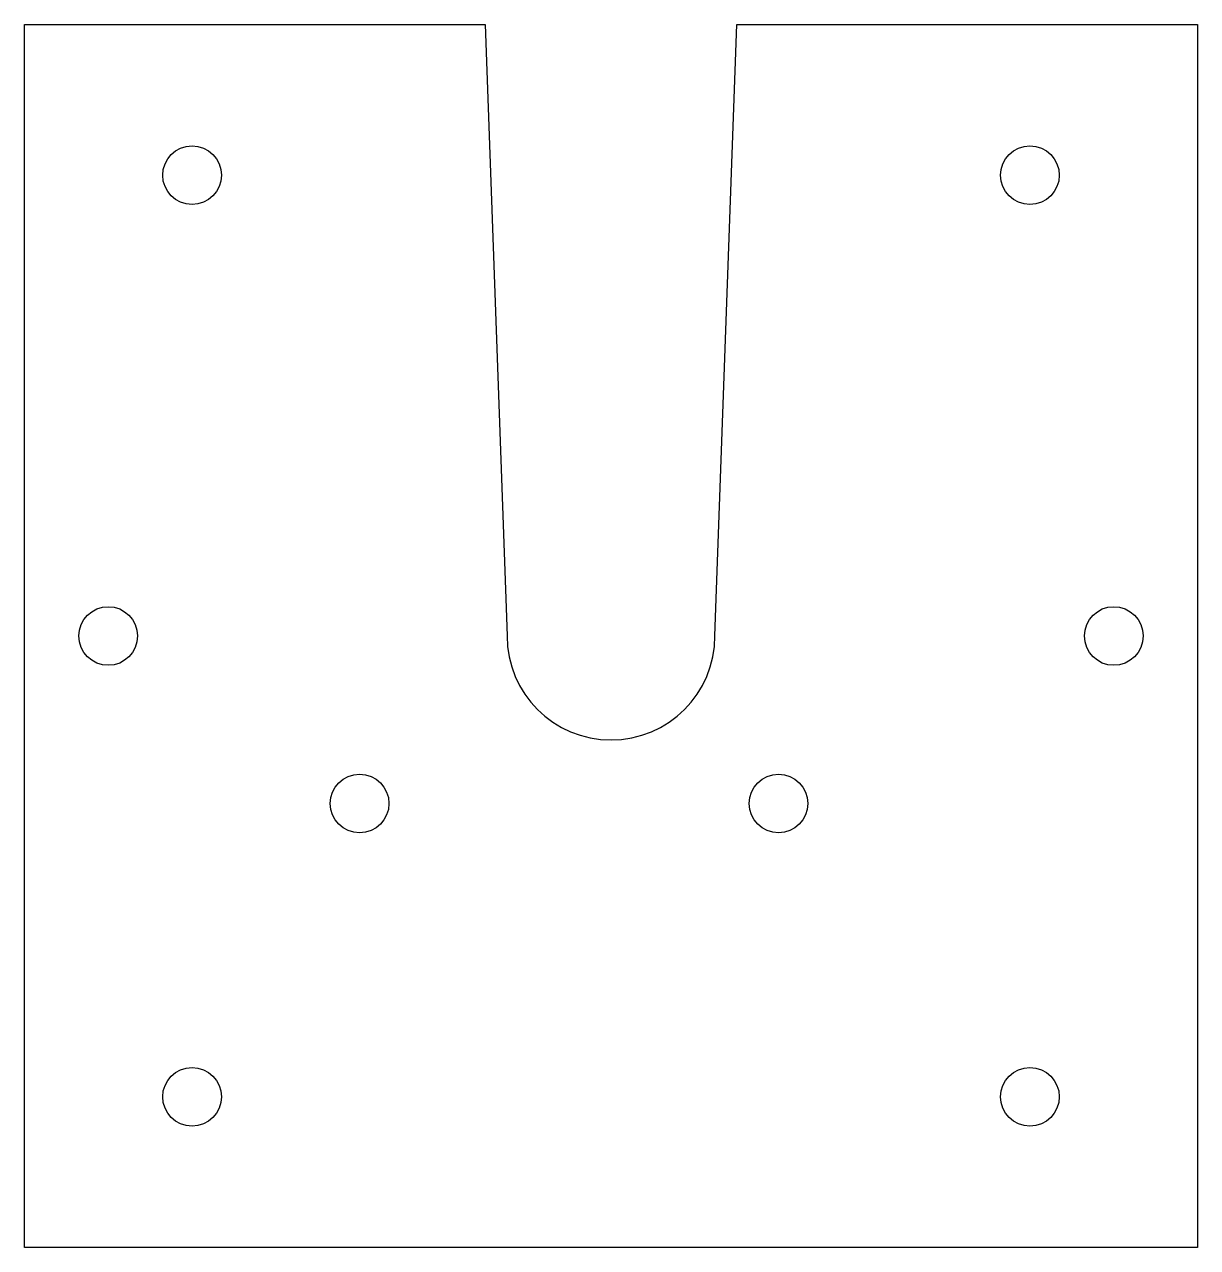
# Model space of a CAD drawing. Extents: x 0 to 70, y 0 to 73.
import ezdxf

# ---------------------------------------------------------------- set-up
doc = ezdxf.new("R2010")
doc.units = 0
doc.header["$MEASUREMENT"] = 0
doc.layers.get('0').update_dxf_attribs({"color": 13, "linetype": 'CONTINUOUS'})

msp = doc.modelspace()

# ---------------------------------------------------------------- linework, layer by layer
for p, q in [((0, 0), (0, 73)), ((0, 73), (27.5, 73)), ((27.5, 73), (28.8, 36.5)), ((41.2, 36.5), (42.5, 73)), ((42.5, 73), (70, 73)), ((70, 73), (70, 0)), ((70, 0), (0, 0))]:
    msp.add_line(p, q)
for centre in [(10, 64), (60, 64), (5, 36.5), (65, 36.5), (20, 26.5), (45, 26.5), (10, 9), (60, 9)]:
    msp.add_circle(centre, 1.75)
msp.add_arc((35, 36.5), 6.2, 180, 0)

doc.saveas('drawing.dxf')
